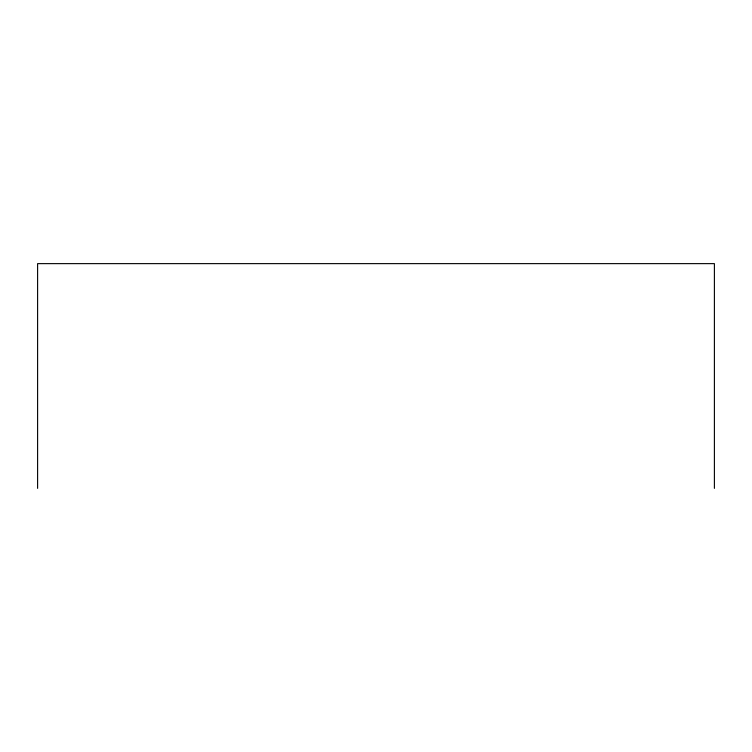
<?xml version="1.0" encoding="UTF-8"?>
<svg xmlns="http://www.w3.org/2000/svg" width="752" height="752" viewBox="0 0 752 752"><rect width="100%" height="100%" fill="white"/><g stroke="black" fill="none" stroke-linecap="round" stroke-linejoin="round"><path stroke-width="1.13" d="M714.4 488.368L714.4 263.632L37.6 263.632L37.6 488.368"/></g></svg>
